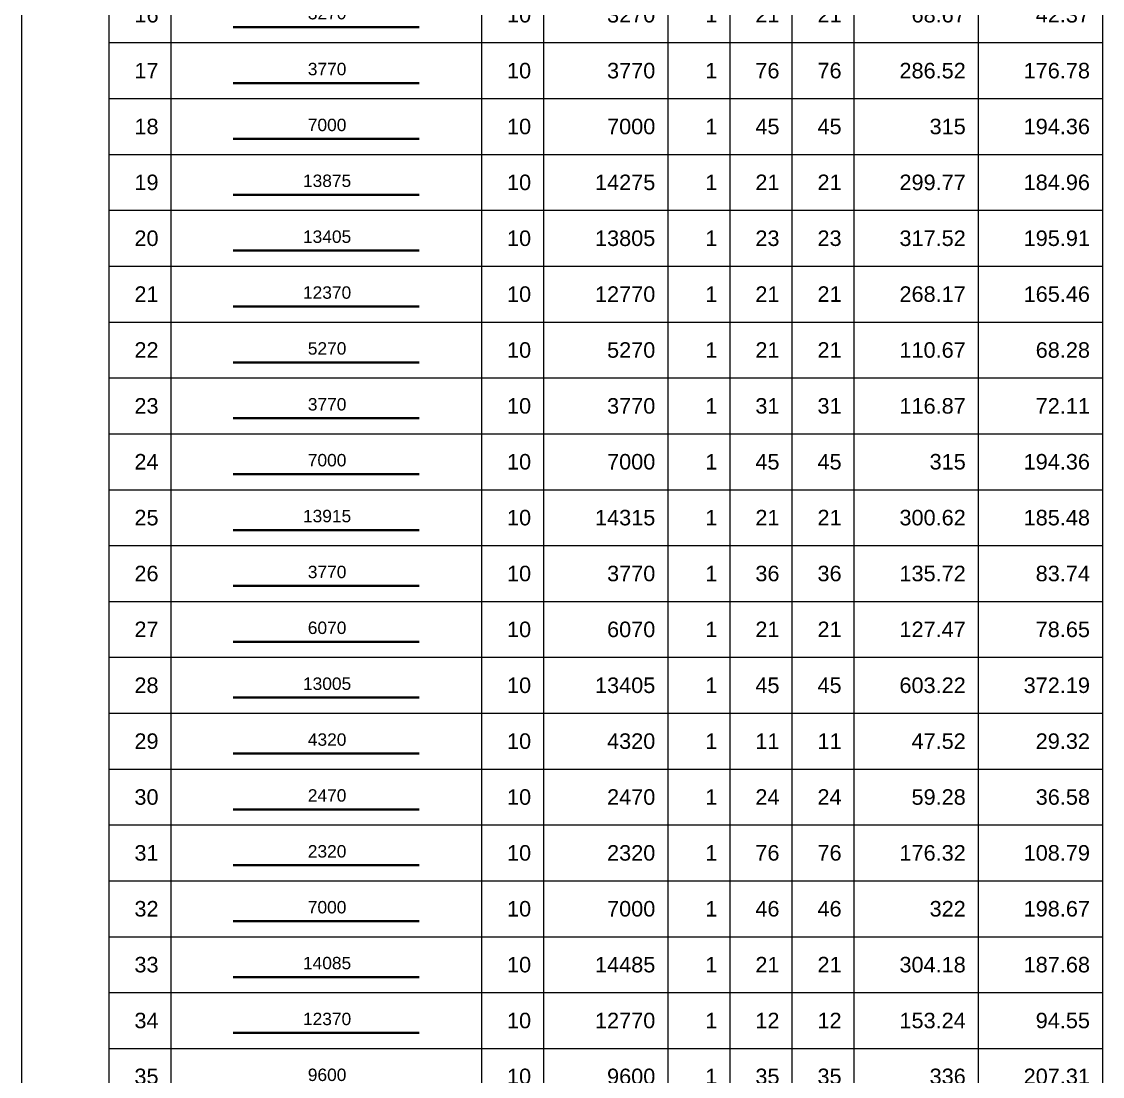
# Model space of a CAD drawing. Header units: millimetres. Extents: x -109376 to 505271, y -20580 to 113678.
# Drawn here: x -109376 to -91971, y 79770 to 96759 of the extents above; entities that cross this region are included whole.
import ezdxf
from ezdxf.enums import TextEntityAlignment as Align

# ---------------------------------------------------------------- set-up
doc = ezdxf.new("R2010")
doc.units = ezdxf.units.MM
for name, color, linetype, lineweight in [('NDC_S_REBAR', 4, 'Continuous', 35), ('NDC_S_VN TEXT', 7, 'Continuous', 20), ('NDC_Table', 3, 'Continuous', 20)]:
    doc.layers.add(name, color=color, linetype=linetype, lineweight=lineweight)
doc.styles.add('ARIAL', font='arial.ttf', dxfattribs={"width": 0.8})

# ---------------------------------------------------------------- blocks, each defined once
blk = doc.blocks.new('dang01')
at = {"layer": 'NDC_S_REBAR'}
blk.add_line((3405, -650), (6405, -650), dxfattribs=at)
at = {"layer": 'NDC_Table'}
for p, q in [((0, 0), (0, -900)), ((1405, 0), (1405, -900)), ((2405, 0), (2405, -900)), ((7405, 0), (7405, -900)), ((8405, 0), (8405, -900)), ((10405, 0), (10405, -900)), ((11405, 0), (11405, -900)), ((12405, 0), (12405, -900)), ((13405, 0), (13405, -900)), ((15405, 0), (15405, -900)), ((17405, 0), (17405, -900)), ((1405, -900), (17405, -900))]:
    blk.add_line(p, q, dxfattribs=at)
at = {"layer": 'NDC_S_VN TEXT', "style": 'ARIAL'}
for p in [(2205, -450), (8205, -450), (10205, -450), (11205, -450), (12205, -450), (13205, -450), (15205, -450), (17205, -450)]:
    blk.add_attdef('D03', text='', height=250, dxfattribs=at).set_placement(p, align=Align.MIDDLE_RIGHT)
blk.add_attdef('00000000', text='', height=200, dxfattribs=at).set_placement((4920, -425), align=Align.MIDDLE_CENTER)

msp = doc.modelspace()

# ---------------------------------------------------------------- block references
at = {"layer": 'NDC_Table'}
ref = msp.add_blockref('dang01', (-109375.9, 97319.9), dxfattribs=at)
ref.add_attrib('D03', '16', dxfattribs={"layer": 'NDC_S_VN TEXT', "height": 250, "style": 'ARIAL'}).set_placement((-107170.6, 96869.9), align=Align.MIDDLE_RIGHT)
ref.add_attrib('00000000', '3270', dxfattribs={"layer": 'NDC_S_VN TEXT', "height": 200, "style": 'ARIAL'}).set_placement((-104456.3, 96895.2), align=Align.MIDDLE_CENTER)
ref.add_attrib('D03', '10', dxfattribs={"layer": 'NDC_S_VN TEXT', "height": 250, "style": 'ARIAL'}).set_placement((-101170.6, 96869.9), align=Align.MIDDLE_RIGHT)
ref.add_attrib('D03', '3270', dxfattribs={"layer": 'NDC_S_VN TEXT', "height": 250, "style": 'ARIAL'}).set_placement((-99170.6, 96869.9), align=Align.MIDDLE_RIGHT)
ref.add_attrib('D03', '1', dxfattribs={"layer": 'NDC_S_VN TEXT', "height": 250, "style": 'ARIAL'}).set_placement((-98170.6, 96869.9), align=Align.MIDDLE_RIGHT)
ref.add_attrib('D03', '21', dxfattribs={"layer": 'NDC_S_VN TEXT', "height": 250, "style": 'ARIAL'}).set_placement((-97170.6, 96869.9), align=Align.MIDDLE_RIGHT)
ref.add_attrib('D03', '21', dxfattribs={"layer": 'NDC_S_VN TEXT', "height": 250, "style": 'ARIAL'}).set_placement((-96170.6, 96870.2), align=Align.MIDDLE_RIGHT)
ref.add_attrib('D03', '68.67', dxfattribs={"layer": 'NDC_S_VN TEXT', "height": 250, "style": 'ARIAL'}).set_placement((-94170.6, 96869.9), align=Align.MIDDLE_RIGHT)
ref.add_attrib('D03', '42.37', dxfattribs={"layer": 'NDC_S_VN TEXT', "height": 250, "style": 'ARIAL'}).set_placement((-92170.6, 96869.9), align=Align.MIDDLE_RIGHT)
ref = msp.add_blockref('dang01', (-109375.9, 96419.9), dxfattribs=at)
ref.add_attrib('D03', '17', dxfattribs={"layer": 'NDC_S_VN TEXT', "height": 250, "style": 'ARIAL'}).set_placement((-107170.6, 95969.9), align=Align.MIDDLE_RIGHT)
ref.add_attrib('00000000', '3770', dxfattribs={"layer": 'NDC_S_VN TEXT', "height": 200, "style": 'ARIAL'}).set_placement((-104456.3, 95995.2), align=Align.MIDDLE_CENTER)
ref.add_attrib('D03', '10', dxfattribs={"layer": 'NDC_S_VN TEXT', "height": 250, "style": 'ARIAL'}).set_placement((-101170.6, 95969.9), align=Align.MIDDLE_RIGHT)
ref.add_attrib('D03', '3770', dxfattribs={"layer": 'NDC_S_VN TEXT', "height": 250, "style": 'ARIAL'}).set_placement((-99170.6, 95969.9), align=Align.MIDDLE_RIGHT)
ref.add_attrib('D03', '1', dxfattribs={"layer": 'NDC_S_VN TEXT', "height": 250, "style": 'ARIAL'}).set_placement((-98170.6, 95969.9), align=Align.MIDDLE_RIGHT)
ref.add_attrib('D03', '76', dxfattribs={"layer": 'NDC_S_VN TEXT', "height": 250, "style": 'ARIAL'}).set_placement((-97170.6, 95969.9), align=Align.MIDDLE_RIGHT)
ref.add_attrib('D03', '76', dxfattribs={"layer": 'NDC_S_VN TEXT', "height": 250, "style": 'ARIAL'}).set_placement((-96170.6, 95970.2), align=Align.MIDDLE_RIGHT)
ref.add_attrib('D03', '286.52', dxfattribs={"layer": 'NDC_S_VN TEXT', "height": 250, "style": 'ARIAL'}).set_placement((-94170.6, 95969.9), align=Align.MIDDLE_RIGHT)
ref.add_attrib('D03', '176.78', dxfattribs={"layer": 'NDC_S_VN TEXT', "height": 250, "style": 'ARIAL'}).set_placement((-92170.6, 95969.9), align=Align.MIDDLE_RIGHT)
ref = msp.add_blockref('dang01', (-109375.9, 95519.9), dxfattribs=at)
ref.add_attrib('D03', '18', dxfattribs={"layer": 'NDC_S_VN TEXT', "height": 250, "style": 'ARIAL'}).set_placement((-107170.6, 95069.9), align=Align.MIDDLE_RIGHT)
ref.add_attrib('00000000', '7000', dxfattribs={"layer": 'NDC_S_VN TEXT', "height": 200, "style": 'ARIAL'}).set_placement((-104456.3, 95095.2), align=Align.MIDDLE_CENTER)
ref.add_attrib('D03', '10', dxfattribs={"layer": 'NDC_S_VN TEXT', "height": 250, "style": 'ARIAL'}).set_placement((-101170.6, 95069.9), align=Align.MIDDLE_RIGHT)
ref.add_attrib('D03', '7000', dxfattribs={"layer": 'NDC_S_VN TEXT', "height": 250, "style": 'ARIAL'}).set_placement((-99170.6, 95069.9), align=Align.MIDDLE_RIGHT)
ref.add_attrib('D03', '1', dxfattribs={"layer": 'NDC_S_VN TEXT', "height": 250, "style": 'ARIAL'}).set_placement((-98170.6, 95069.9), align=Align.MIDDLE_RIGHT)
ref.add_attrib('D03', '45', dxfattribs={"layer": 'NDC_S_VN TEXT', "height": 250, "style": 'ARIAL'}).set_placement((-97170.6, 95069.9), align=Align.MIDDLE_RIGHT)
ref.add_attrib('D03', '45', dxfattribs={"layer": 'NDC_S_VN TEXT', "height": 250, "style": 'ARIAL'}).set_placement((-96170.6, 95070.2), align=Align.MIDDLE_RIGHT)
ref.add_attrib('D03', '315', dxfattribs={"layer": 'NDC_S_VN TEXT', "height": 250, "style": 'ARIAL'}).set_placement((-94170.6, 95069.9), align=Align.MIDDLE_RIGHT)
ref.add_attrib('D03', '194.36', dxfattribs={"layer": 'NDC_S_VN TEXT', "height": 250, "style": 'ARIAL'}).set_placement((-92170.6, 95069.9), align=Align.MIDDLE_RIGHT)
ref = msp.add_blockref('dang01', (-109375.9, 94619.9), dxfattribs=at)
ref.add_attrib('D03', '19', dxfattribs={"layer": 'NDC_S_VN TEXT', "height": 250, "style": 'ARIAL'}).set_placement((-107170.6, 94169.9), align=Align.MIDDLE_RIGHT)
ref.add_attrib('00000000', '13875', dxfattribs={"layer": 'NDC_S_VN TEXT', "height": 200, "style": 'ARIAL'}).set_placement((-104456.3, 94195.2), align=Align.MIDDLE_CENTER)
ref.add_attrib('D03', '10', dxfattribs={"layer": 'NDC_S_VN TEXT', "height": 250, "style": 'ARIAL'}).set_placement((-101170.6, 94169.9), align=Align.MIDDLE_RIGHT)
ref.add_attrib('D03', '14275', dxfattribs={"layer": 'NDC_S_VN TEXT', "height": 250, "style": 'ARIAL'}).set_placement((-99170.6, 94169.9), align=Align.MIDDLE_RIGHT)
ref.add_attrib('D03', '1', dxfattribs={"layer": 'NDC_S_VN TEXT', "height": 250, "style": 'ARIAL'}).set_placement((-98170.6, 94169.9), align=Align.MIDDLE_RIGHT)
ref.add_attrib('D03', '21', dxfattribs={"layer": 'NDC_S_VN TEXT', "height": 250, "style": 'ARIAL'}).set_placement((-97170.6, 94169.9), align=Align.MIDDLE_RIGHT)
ref.add_attrib('D03', '21', dxfattribs={"layer": 'NDC_S_VN TEXT', "height": 250, "style": 'ARIAL'}).set_placement((-96170.6, 94170.2), align=Align.MIDDLE_RIGHT)
ref.add_attrib('D03', '299.77', dxfattribs={"layer": 'NDC_S_VN TEXT', "height": 250, "style": 'ARIAL'}).set_placement((-94170.6, 94169.9), align=Align.MIDDLE_RIGHT)
ref.add_attrib('D03', '184.96', dxfattribs={"layer": 'NDC_S_VN TEXT', "height": 250, "style": 'ARIAL'}).set_placement((-92170.6, 94169.9), align=Align.MIDDLE_RIGHT)
ref = msp.add_blockref('dang01', (-109375.9, 93719.9), dxfattribs=at)
ref.add_attrib('D03', '20', dxfattribs={"layer": 'NDC_S_VN TEXT', "height": 250, "style": 'ARIAL'}).set_placement((-107170.6, 93269.9), align=Align.MIDDLE_RIGHT)
ref.add_attrib('00000000', '13405', dxfattribs={"layer": 'NDC_S_VN TEXT', "height": 200, "style": 'ARIAL'}).set_placement((-104456.3, 93295.2), align=Align.MIDDLE_CENTER)
ref.add_attrib('D03', '10', dxfattribs={"layer": 'NDC_S_VN TEXT', "height": 250, "style": 'ARIAL'}).set_placement((-101170.6, 93269.9), align=Align.MIDDLE_RIGHT)
ref.add_attrib('D03', '13805', dxfattribs={"layer": 'NDC_S_VN TEXT', "height": 250, "style": 'ARIAL'}).set_placement((-99170.6, 93269.9), align=Align.MIDDLE_RIGHT)
ref.add_attrib('D03', '1', dxfattribs={"layer": 'NDC_S_VN TEXT', "height": 250, "style": 'ARIAL'}).set_placement((-98170.6, 93269.9), align=Align.MIDDLE_RIGHT)
ref.add_attrib('D03', '23', dxfattribs={"layer": 'NDC_S_VN TEXT', "height": 250, "style": 'ARIAL'}).set_placement((-97170.6, 93269.9), align=Align.MIDDLE_RIGHT)
ref.add_attrib('D03', '23', dxfattribs={"layer": 'NDC_S_VN TEXT', "height": 250, "style": 'ARIAL'}).set_placement((-96170.6, 93270.2), align=Align.MIDDLE_RIGHT)
ref.add_attrib('D03', '317.52', dxfattribs={"layer": 'NDC_S_VN TEXT', "height": 250, "style": 'ARIAL'}).set_placement((-94170.6, 93269.9), align=Align.MIDDLE_RIGHT)
ref.add_attrib('D03', '195.91', dxfattribs={"layer": 'NDC_S_VN TEXT', "height": 250, "style": 'ARIAL'}).set_placement((-92170.6, 93269.9), align=Align.MIDDLE_RIGHT)
ref = msp.add_blockref('dang01', (-109375.9, 92819.9), dxfattribs=at)
ref.add_attrib('D03', '21', dxfattribs={"layer": 'NDC_S_VN TEXT', "height": 250, "style": 'ARIAL'}).set_placement((-107170.6, 92369.9), align=Align.MIDDLE_RIGHT)
ref.add_attrib('00000000', '12370', dxfattribs={"layer": 'NDC_S_VN TEXT', "height": 200, "style": 'ARIAL'}).set_placement((-104456.3, 92395.2), align=Align.MIDDLE_CENTER)
ref.add_attrib('D03', '10', dxfattribs={"layer": 'NDC_S_VN TEXT', "height": 250, "style": 'ARIAL'}).set_placement((-101170.6, 92369.9), align=Align.MIDDLE_RIGHT)
ref.add_attrib('D03', '12770', dxfattribs={"layer": 'NDC_S_VN TEXT', "height": 250, "style": 'ARIAL'}).set_placement((-99170.6, 92369.9), align=Align.MIDDLE_RIGHT)
ref.add_attrib('D03', '1', dxfattribs={"layer": 'NDC_S_VN TEXT', "height": 250, "style": 'ARIAL'}).set_placement((-98170.6, 92369.9), align=Align.MIDDLE_RIGHT)
ref.add_attrib('D03', '21', dxfattribs={"layer": 'NDC_S_VN TEXT', "height": 250, "style": 'ARIAL'}).set_placement((-97170.6, 92369.9), align=Align.MIDDLE_RIGHT)
ref.add_attrib('D03', '21', dxfattribs={"layer": 'NDC_S_VN TEXT', "height": 250, "style": 'ARIAL'}).set_placement((-96170.6, 92370.2), align=Align.MIDDLE_RIGHT)
ref.add_attrib('D03', '268.17', dxfattribs={"layer": 'NDC_S_VN TEXT', "height": 250, "style": 'ARIAL'}).set_placement((-94170.6, 92369.9), align=Align.MIDDLE_RIGHT)
ref.add_attrib('D03', '165.46', dxfattribs={"layer": 'NDC_S_VN TEXT', "height": 250, "style": 'ARIAL'}).set_placement((-92170.6, 92369.9), align=Align.MIDDLE_RIGHT)
ref = msp.add_blockref('dang01', (-109375.9, 91919.9), dxfattribs=at)
ref.add_attrib('D03', '22', dxfattribs={"layer": 'NDC_S_VN TEXT', "height": 250, "style": 'ARIAL'}).set_placement((-107170.6, 91469.9), align=Align.MIDDLE_RIGHT)
ref.add_attrib('00000000', '5270', dxfattribs={"layer": 'NDC_S_VN TEXT', "height": 200, "style": 'ARIAL'}).set_placement((-104456.3, 91495.2), align=Align.MIDDLE_CENTER)
ref.add_attrib('D03', '10', dxfattribs={"layer": 'NDC_S_VN TEXT', "height": 250, "style": 'ARIAL'}).set_placement((-101170.6, 91469.9), align=Align.MIDDLE_RIGHT)
ref.add_attrib('D03', '5270', dxfattribs={"layer": 'NDC_S_VN TEXT', "height": 250, "style": 'ARIAL'}).set_placement((-99170.6, 91469.9), align=Align.MIDDLE_RIGHT)
ref.add_attrib('D03', '1', dxfattribs={"layer": 'NDC_S_VN TEXT', "height": 250, "style": 'ARIAL'}).set_placement((-98170.6, 91469.9), align=Align.MIDDLE_RIGHT)
ref.add_attrib('D03', '21', dxfattribs={"layer": 'NDC_S_VN TEXT', "height": 250, "style": 'ARIAL'}).set_placement((-97170.6, 91469.9), align=Align.MIDDLE_RIGHT)
ref.add_attrib('D03', '21', dxfattribs={"layer": 'NDC_S_VN TEXT', "height": 250, "style": 'ARIAL'}).set_placement((-96170.6, 91470.2), align=Align.MIDDLE_RIGHT)
ref.add_attrib('D03', '110.67', dxfattribs={"layer": 'NDC_S_VN TEXT', "height": 250, "style": 'ARIAL'}).set_placement((-94170.6, 91469.9), align=Align.MIDDLE_RIGHT)
ref.add_attrib('D03', '68.28', dxfattribs={"layer": 'NDC_S_VN TEXT', "height": 250, "style": 'ARIAL'}).set_placement((-92170.6, 91469.9), align=Align.MIDDLE_RIGHT)
ref = msp.add_blockref('dang01', (-109375.9, 91019.9), dxfattribs=at)
ref.add_attrib('D03', '23', dxfattribs={"layer": 'NDC_S_VN TEXT', "height": 250, "style": 'ARIAL'}).set_placement((-107170.6, 90569.9), align=Align.MIDDLE_RIGHT)
ref.add_attrib('00000000', '3770', dxfattribs={"layer": 'NDC_S_VN TEXT', "height": 200, "style": 'ARIAL'}).set_placement((-104456.3, 90595.2), align=Align.MIDDLE_CENTER)
ref.add_attrib('D03', '10', dxfattribs={"layer": 'NDC_S_VN TEXT', "height": 250, "style": 'ARIAL'}).set_placement((-101170.6, 90569.9), align=Align.MIDDLE_RIGHT)
ref.add_attrib('D03', '3770', dxfattribs={"layer": 'NDC_S_VN TEXT', "height": 250, "style": 'ARIAL'}).set_placement((-99170.6, 90569.9), align=Align.MIDDLE_RIGHT)
ref.add_attrib('D03', '1', dxfattribs={"layer": 'NDC_S_VN TEXT', "height": 250, "style": 'ARIAL'}).set_placement((-98170.6, 90569.9), align=Align.MIDDLE_RIGHT)
ref.add_attrib('D03', '31', dxfattribs={"layer": 'NDC_S_VN TEXT', "height": 250, "style": 'ARIAL'}).set_placement((-97170.6, 90569.9), align=Align.MIDDLE_RIGHT)
ref.add_attrib('D03', '31', dxfattribs={"layer": 'NDC_S_VN TEXT', "height": 250, "style": 'ARIAL'}).set_placement((-96170.6, 90570.2), align=Align.MIDDLE_RIGHT)
ref.add_attrib('D03', '116.87', dxfattribs={"layer": 'NDC_S_VN TEXT', "height": 250, "style": 'ARIAL'}).set_placement((-94170.6, 90569.9), align=Align.MIDDLE_RIGHT)
ref.add_attrib('D03', '72.11', dxfattribs={"layer": 'NDC_S_VN TEXT', "height": 250, "style": 'ARIAL'}).set_placement((-92170.6, 90569.9), align=Align.MIDDLE_RIGHT)
ref = msp.add_blockref('dang01', (-109375.9, 90119.9), dxfattribs=at)
ref.add_attrib('D03', '24', dxfattribs={"layer": 'NDC_S_VN TEXT', "height": 250, "style": 'ARIAL'}).set_placement((-107170.6, 89669.9), align=Align.MIDDLE_RIGHT)
ref.add_attrib('00000000', '7000', dxfattribs={"layer": 'NDC_S_VN TEXT', "height": 200, "style": 'ARIAL'}).set_placement((-104456.3, 89695.2), align=Align.MIDDLE_CENTER)
ref.add_attrib('D03', '10', dxfattribs={"layer": 'NDC_S_VN TEXT', "height": 250, "style": 'ARIAL'}).set_placement((-101170.6, 89669.9), align=Align.MIDDLE_RIGHT)
ref.add_attrib('D03', '7000', dxfattribs={"layer": 'NDC_S_VN TEXT', "height": 250, "style": 'ARIAL'}).set_placement((-99170.6, 89669.9), align=Align.MIDDLE_RIGHT)
ref.add_attrib('D03', '1', dxfattribs={"layer": 'NDC_S_VN TEXT', "height": 250, "style": 'ARIAL'}).set_placement((-98170.6, 89669.9), align=Align.MIDDLE_RIGHT)
ref.add_attrib('D03', '45', dxfattribs={"layer": 'NDC_S_VN TEXT', "height": 250, "style": 'ARIAL'}).set_placement((-97170.6, 89669.9), align=Align.MIDDLE_RIGHT)
ref.add_attrib('D03', '45', dxfattribs={"layer": 'NDC_S_VN TEXT', "height": 250, "style": 'ARIAL'}).set_placement((-96170.6, 89670.2), align=Align.MIDDLE_RIGHT)
ref.add_attrib('D03', '315', dxfattribs={"layer": 'NDC_S_VN TEXT', "height": 250, "style": 'ARIAL'}).set_placement((-94170.6, 89669.9), align=Align.MIDDLE_RIGHT)
ref.add_attrib('D03', '194.36', dxfattribs={"layer": 'NDC_S_VN TEXT', "height": 250, "style": 'ARIAL'}).set_placement((-92170.6, 89669.9), align=Align.MIDDLE_RIGHT)
ref = msp.add_blockref('dang01', (-109375.9, 89219.9), dxfattribs=at)
ref.add_attrib('D03', '25', dxfattribs={"layer": 'NDC_S_VN TEXT', "height": 250, "style": 'ARIAL'}).set_placement((-107170.6, 88769.9), align=Align.MIDDLE_RIGHT)
ref.add_attrib('00000000', '13915', dxfattribs={"layer": 'NDC_S_VN TEXT', "height": 200, "style": 'ARIAL'}).set_placement((-104456.3, 88795.2), align=Align.MIDDLE_CENTER)
ref.add_attrib('D03', '10', dxfattribs={"layer": 'NDC_S_VN TEXT', "height": 250, "style": 'ARIAL'}).set_placement((-101170.6, 88769.9), align=Align.MIDDLE_RIGHT)
ref.add_attrib('D03', '14315', dxfattribs={"layer": 'NDC_S_VN TEXT', "height": 250, "style": 'ARIAL'}).set_placement((-99170.6, 88769.9), align=Align.MIDDLE_RIGHT)
ref.add_attrib('D03', '1', dxfattribs={"layer": 'NDC_S_VN TEXT', "height": 250, "style": 'ARIAL'}).set_placement((-98170.6, 88769.9), align=Align.MIDDLE_RIGHT)
ref.add_attrib('D03', '21', dxfattribs={"layer": 'NDC_S_VN TEXT', "height": 250, "style": 'ARIAL'}).set_placement((-97170.6, 88769.9), align=Align.MIDDLE_RIGHT)
ref.add_attrib('D03', '21', dxfattribs={"layer": 'NDC_S_VN TEXT', "height": 250, "style": 'ARIAL'}).set_placement((-96170.6, 88770.2), align=Align.MIDDLE_RIGHT)
ref.add_attrib('D03', '300.62', dxfattribs={"layer": 'NDC_S_VN TEXT', "height": 250, "style": 'ARIAL'}).set_placement((-94170.6, 88769.9), align=Align.MIDDLE_RIGHT)
ref.add_attrib('D03', '185.48', dxfattribs={"layer": 'NDC_S_VN TEXT', "height": 250, "style": 'ARIAL'}).set_placement((-92170.6, 88769.9), align=Align.MIDDLE_RIGHT)
ref = msp.add_blockref('dang01', (-109375.9, 88319.9), dxfattribs=at)
ref.add_attrib('D03', '26', dxfattribs={"layer": 'NDC_S_VN TEXT', "height": 250, "style": 'ARIAL'}).set_placement((-107170.6, 87869.9), align=Align.MIDDLE_RIGHT)
ref.add_attrib('00000000', '3770', dxfattribs={"layer": 'NDC_S_VN TEXT', "height": 200, "style": 'ARIAL'}).set_placement((-104456.3, 87895.2), align=Align.MIDDLE_CENTER)
ref.add_attrib('D03', '10', dxfattribs={"layer": 'NDC_S_VN TEXT', "height": 250, "style": 'ARIAL'}).set_placement((-101170.6, 87869.9), align=Align.MIDDLE_RIGHT)
ref.add_attrib('D03', '3770', dxfattribs={"layer": 'NDC_S_VN TEXT', "height": 250, "style": 'ARIAL'}).set_placement((-99170.6, 87869.9), align=Align.MIDDLE_RIGHT)
ref.add_attrib('D03', '1', dxfattribs={"layer": 'NDC_S_VN TEXT', "height": 250, "style": 'ARIAL'}).set_placement((-98170.6, 87869.9), align=Align.MIDDLE_RIGHT)
ref.add_attrib('D03', '36', dxfattribs={"layer": 'NDC_S_VN TEXT', "height": 250, "style": 'ARIAL'}).set_placement((-97170.6, 87869.9), align=Align.MIDDLE_RIGHT)
ref.add_attrib('D03', '36', dxfattribs={"layer": 'NDC_S_VN TEXT', "height": 250, "style": 'ARIAL'}).set_placement((-96170.6, 87870.2), align=Align.MIDDLE_RIGHT)
ref.add_attrib('D03', '135.72', dxfattribs={"layer": 'NDC_S_VN TEXT', "height": 250, "style": 'ARIAL'}).set_placement((-94170.6, 87869.9), align=Align.MIDDLE_RIGHT)
ref.add_attrib('D03', '83.74', dxfattribs={"layer": 'NDC_S_VN TEXT', "height": 250, "style": 'ARIAL'}).set_placement((-92170.6, 87869.9), align=Align.MIDDLE_RIGHT)
ref = msp.add_blockref('dang01', (-109375.9, 87419.9), dxfattribs=at)
ref.add_attrib('D03', '27', dxfattribs={"layer": 'NDC_S_VN TEXT', "height": 250, "style": 'ARIAL'}).set_placement((-107170.6, 86969.9), align=Align.MIDDLE_RIGHT)
ref.add_attrib('00000000', '6070', dxfattribs={"layer": 'NDC_S_VN TEXT', "height": 200, "style": 'ARIAL'}).set_placement((-104456.3, 86995.2), align=Align.MIDDLE_CENTER)
ref.add_attrib('D03', '10', dxfattribs={"layer": 'NDC_S_VN TEXT', "height": 250, "style": 'ARIAL'}).set_placement((-101170.6, 86969.9), align=Align.MIDDLE_RIGHT)
ref.add_attrib('D03', '6070', dxfattribs={"layer": 'NDC_S_VN TEXT', "height": 250, "style": 'ARIAL'}).set_placement((-99170.6, 86969.9), align=Align.MIDDLE_RIGHT)
ref.add_attrib('D03', '1', dxfattribs={"layer": 'NDC_S_VN TEXT', "height": 250, "style": 'ARIAL'}).set_placement((-98170.6, 86969.9), align=Align.MIDDLE_RIGHT)
ref.add_attrib('D03', '21', dxfattribs={"layer": 'NDC_S_VN TEXT', "height": 250, "style": 'ARIAL'}).set_placement((-97170.6, 86969.9), align=Align.MIDDLE_RIGHT)
ref.add_attrib('D03', '21', dxfattribs={"layer": 'NDC_S_VN TEXT', "height": 250, "style": 'ARIAL'}).set_placement((-96170.6, 86970.2), align=Align.MIDDLE_RIGHT)
ref.add_attrib('D03', '127.47', dxfattribs={"layer": 'NDC_S_VN TEXT', "height": 250, "style": 'ARIAL'}).set_placement((-94170.6, 86969.9), align=Align.MIDDLE_RIGHT)
ref.add_attrib('D03', '78.65', dxfattribs={"layer": 'NDC_S_VN TEXT', "height": 250, "style": 'ARIAL'}).set_placement((-92170.6, 86969.9), align=Align.MIDDLE_RIGHT)
ref = msp.add_blockref('dang01', (-109375.9, 86519.9), dxfattribs=at)
ref.add_attrib('D03', '28', dxfattribs={"layer": 'NDC_S_VN TEXT', "height": 250, "style": 'ARIAL'}).set_placement((-107170.6, 86069.9), align=Align.MIDDLE_RIGHT)
ref.add_attrib('00000000', '13005', dxfattribs={"layer": 'NDC_S_VN TEXT', "height": 200, "style": 'ARIAL'}).set_placement((-104456.3, 86095.2), align=Align.MIDDLE_CENTER)
ref.add_attrib('D03', '10', dxfattribs={"layer": 'NDC_S_VN TEXT', "height": 250, "style": 'ARIAL'}).set_placement((-101170.6, 86069.9), align=Align.MIDDLE_RIGHT)
ref.add_attrib('D03', '13405', dxfattribs={"layer": 'NDC_S_VN TEXT', "height": 250, "style": 'ARIAL'}).set_placement((-99170.6, 86069.9), align=Align.MIDDLE_RIGHT)
ref.add_attrib('D03', '1', dxfattribs={"layer": 'NDC_S_VN TEXT', "height": 250, "style": 'ARIAL'}).set_placement((-98170.6, 86069.9), align=Align.MIDDLE_RIGHT)
ref.add_attrib('D03', '45', dxfattribs={"layer": 'NDC_S_VN TEXT', "height": 250, "style": 'ARIAL'}).set_placement((-97170.6, 86069.9), align=Align.MIDDLE_RIGHT)
ref.add_attrib('D03', '45', dxfattribs={"layer": 'NDC_S_VN TEXT', "height": 250, "style": 'ARIAL'}).set_placement((-96170.6, 86070.2), align=Align.MIDDLE_RIGHT)
ref.add_attrib('D03', '603.22', dxfattribs={"layer": 'NDC_S_VN TEXT', "height": 250, "style": 'ARIAL'}).set_placement((-94170.6, 86069.9), align=Align.MIDDLE_RIGHT)
ref.add_attrib('D03', '372.19', dxfattribs={"layer": 'NDC_S_VN TEXT', "height": 250, "style": 'ARIAL'}).set_placement((-92170.6, 86069.9), align=Align.MIDDLE_RIGHT)
ref = msp.add_blockref('dang01', (-109375.9, 85619.9), dxfattribs=at)
ref.add_attrib('D03', '29', dxfattribs={"layer": 'NDC_S_VN TEXT', "height": 250, "style": 'ARIAL'}).set_placement((-107170.6, 85169.9), align=Align.MIDDLE_RIGHT)
ref.add_attrib('00000000', '4320', dxfattribs={"layer": 'NDC_S_VN TEXT', "height": 200, "style": 'ARIAL'}).set_placement((-104456.3, 85195.2), align=Align.MIDDLE_CENTER)
ref.add_attrib('D03', '10', dxfattribs={"layer": 'NDC_S_VN TEXT', "height": 250, "style": 'ARIAL'}).set_placement((-101170.6, 85169.9), align=Align.MIDDLE_RIGHT)
ref.add_attrib('D03', '4320', dxfattribs={"layer": 'NDC_S_VN TEXT', "height": 250, "style": 'ARIAL'}).set_placement((-99170.6, 85169.9), align=Align.MIDDLE_RIGHT)
ref.add_attrib('D03', '1', dxfattribs={"layer": 'NDC_S_VN TEXT', "height": 250, "style": 'ARIAL'}).set_placement((-98170.6, 85169.9), align=Align.MIDDLE_RIGHT)
ref.add_attrib('D03', '11', dxfattribs={"layer": 'NDC_S_VN TEXT', "height": 250, "style": 'ARIAL'}).set_placement((-97170.6, 85169.9), align=Align.MIDDLE_RIGHT)
ref.add_attrib('D03', '11', dxfattribs={"layer": 'NDC_S_VN TEXT', "height": 250, "style": 'ARIAL'}).set_placement((-96170.6, 85170.2), align=Align.MIDDLE_RIGHT)
ref.add_attrib('D03', '47.52', dxfattribs={"layer": 'NDC_S_VN TEXT', "height": 250, "style": 'ARIAL'}).set_placement((-94170.6, 85169.9), align=Align.MIDDLE_RIGHT)
ref.add_attrib('D03', '29.32', dxfattribs={"layer": 'NDC_S_VN TEXT', "height": 250, "style": 'ARIAL'}).set_placement((-92170.6, 85169.9), align=Align.MIDDLE_RIGHT)
ref = msp.add_blockref('dang01', (-109375.9, 84719.9), dxfattribs=at)
ref.add_attrib('D03', '30', dxfattribs={"layer": 'NDC_S_VN TEXT', "height": 250, "style": 'ARIAL'}).set_placement((-107170.6, 84269.9), align=Align.MIDDLE_RIGHT)
ref.add_attrib('00000000', '2470', dxfattribs={"layer": 'NDC_S_VN TEXT', "height": 200, "style": 'ARIAL'}).set_placement((-104456.3, 84295.2), align=Align.MIDDLE_CENTER)
ref.add_attrib('D03', '10', dxfattribs={"layer": 'NDC_S_VN TEXT', "height": 250, "style": 'ARIAL'}).set_placement((-101170.6, 84269.9), align=Align.MIDDLE_RIGHT)
ref.add_attrib('D03', '2470', dxfattribs={"layer": 'NDC_S_VN TEXT', "height": 250, "style": 'ARIAL'}).set_placement((-99170.6, 84269.9), align=Align.MIDDLE_RIGHT)
ref.add_attrib('D03', '1', dxfattribs={"layer": 'NDC_S_VN TEXT', "height": 250, "style": 'ARIAL'}).set_placement((-98170.6, 84269.9), align=Align.MIDDLE_RIGHT)
ref.add_attrib('D03', '24', dxfattribs={"layer": 'NDC_S_VN TEXT', "height": 250, "style": 'ARIAL'}).set_placement((-97170.6, 84269.9), align=Align.MIDDLE_RIGHT)
ref.add_attrib('D03', '24', dxfattribs={"layer": 'NDC_S_VN TEXT', "height": 250, "style": 'ARIAL'}).set_placement((-96170.6, 84270.2), align=Align.MIDDLE_RIGHT)
ref.add_attrib('D03', '59.28', dxfattribs={"layer": 'NDC_S_VN TEXT', "height": 250, "style": 'ARIAL'}).set_placement((-94170.6, 84269.9), align=Align.MIDDLE_RIGHT)
ref.add_attrib('D03', '36.58', dxfattribs={"layer": 'NDC_S_VN TEXT', "height": 250, "style": 'ARIAL'}).set_placement((-92170.6, 84269.9), align=Align.MIDDLE_RIGHT)
ref = msp.add_blockref('dang01', (-109375.9, 83819.9), dxfattribs=at)
ref.add_attrib('D03', '31', dxfattribs={"layer": 'NDC_S_VN TEXT', "height": 250, "style": 'ARIAL'}).set_placement((-107170.6, 83369.9), align=Align.MIDDLE_RIGHT)
ref.add_attrib('00000000', '2320', dxfattribs={"layer": 'NDC_S_VN TEXT', "height": 200, "style": 'ARIAL'}).set_placement((-104456.3, 83395.2), align=Align.MIDDLE_CENTER)
ref.add_attrib('D03', '10', dxfattribs={"layer": 'NDC_S_VN TEXT', "height": 250, "style": 'ARIAL'}).set_placement((-101170.6, 83369.9), align=Align.MIDDLE_RIGHT)
ref.add_attrib('D03', '2320', dxfattribs={"layer": 'NDC_S_VN TEXT', "height": 250, "style": 'ARIAL'}).set_placement((-99170.6, 83369.9), align=Align.MIDDLE_RIGHT)
ref.add_attrib('D03', '1', dxfattribs={"layer": 'NDC_S_VN TEXT', "height": 250, "style": 'ARIAL'}).set_placement((-98170.6, 83369.9), align=Align.MIDDLE_RIGHT)
ref.add_attrib('D03', '76', dxfattribs={"layer": 'NDC_S_VN TEXT', "height": 250, "style": 'ARIAL'}).set_placement((-97170.6, 83369.9), align=Align.MIDDLE_RIGHT)
ref.add_attrib('D03', '76', dxfattribs={"layer": 'NDC_S_VN TEXT', "height": 250, "style": 'ARIAL'}).set_placement((-96170.6, 83370.2), align=Align.MIDDLE_RIGHT)
ref.add_attrib('D03', '176.32', dxfattribs={"layer": 'NDC_S_VN TEXT', "height": 250, "style": 'ARIAL'}).set_placement((-94170.6, 83369.9), align=Align.MIDDLE_RIGHT)
ref.add_attrib('D03', '108.79', dxfattribs={"layer": 'NDC_S_VN TEXT', "height": 250, "style": 'ARIAL'}).set_placement((-92170.6, 83369.9), align=Align.MIDDLE_RIGHT)
ref = msp.add_blockref('dang01', (-109375.9, 82919.9), dxfattribs=at)
ref.add_attrib('D03', '32', dxfattribs={"layer": 'NDC_S_VN TEXT', "height": 250, "style": 'ARIAL'}).set_placement((-107170.6, 82469.9), align=Align.MIDDLE_RIGHT)
ref.add_attrib('00000000', '7000', dxfattribs={"layer": 'NDC_S_VN TEXT', "height": 200, "style": 'ARIAL'}).set_placement((-104456.3, 82495.2), align=Align.MIDDLE_CENTER)
ref.add_attrib('D03', '10', dxfattribs={"layer": 'NDC_S_VN TEXT', "height": 250, "style": 'ARIAL'}).set_placement((-101170.6, 82469.9), align=Align.MIDDLE_RIGHT)
ref.add_attrib('D03', '7000', dxfattribs={"layer": 'NDC_S_VN TEXT', "height": 250, "style": 'ARIAL'}).set_placement((-99170.6, 82469.9), align=Align.MIDDLE_RIGHT)
ref.add_attrib('D03', '1', dxfattribs={"layer": 'NDC_S_VN TEXT', "height": 250, "style": 'ARIAL'}).set_placement((-98170.6, 82469.9), align=Align.MIDDLE_RIGHT)
ref.add_attrib('D03', '46', dxfattribs={"layer": 'NDC_S_VN TEXT', "height": 250, "style": 'ARIAL'}).set_placement((-97170.6, 82469.9), align=Align.MIDDLE_RIGHT)
ref.add_attrib('D03', '46', dxfattribs={"layer": 'NDC_S_VN TEXT', "height": 250, "style": 'ARIAL'}).set_placement((-96170.6, 82470.2), align=Align.MIDDLE_RIGHT)
ref.add_attrib('D03', '322', dxfattribs={"layer": 'NDC_S_VN TEXT', "height": 250, "style": 'ARIAL'}).set_placement((-94170.6, 82469.9), align=Align.MIDDLE_RIGHT)
ref.add_attrib('D03', '198.67', dxfattribs={"layer": 'NDC_S_VN TEXT', "height": 250, "style": 'ARIAL'}).set_placement((-92170.6, 82469.9), align=Align.MIDDLE_RIGHT)
ref = msp.add_blockref('dang01', (-109375.9, 82019.9), dxfattribs=at)
ref.add_attrib('D03', '33', dxfattribs={"layer": 'NDC_S_VN TEXT', "height": 250, "style": 'ARIAL'}).set_placement((-107170.6, 81569.9), align=Align.MIDDLE_RIGHT)
ref.add_attrib('00000000', '14085', dxfattribs={"layer": 'NDC_S_VN TEXT', "height": 200, "style": 'ARIAL'}).set_placement((-104456.3, 81595.2), align=Align.MIDDLE_CENTER)
ref.add_attrib('D03', '10', dxfattribs={"layer": 'NDC_S_VN TEXT', "height": 250, "style": 'ARIAL'}).set_placement((-101170.6, 81569.9), align=Align.MIDDLE_RIGHT)
ref.add_attrib('D03', '14485', dxfattribs={"layer": 'NDC_S_VN TEXT', "height": 250, "style": 'ARIAL'}).set_placement((-99170.6, 81569.9), align=Align.MIDDLE_RIGHT)
ref.add_attrib('D03', '1', dxfattribs={"layer": 'NDC_S_VN TEXT', "height": 250, "style": 'ARIAL'}).set_placement((-98170.6, 81569.9), align=Align.MIDDLE_RIGHT)
ref.add_attrib('D03', '21', dxfattribs={"layer": 'NDC_S_VN TEXT', "height": 250, "style": 'ARIAL'}).set_placement((-97170.6, 81569.9), align=Align.MIDDLE_RIGHT)
ref.add_attrib('D03', '21', dxfattribs={"layer": 'NDC_S_VN TEXT', "height": 250, "style": 'ARIAL'}).set_placement((-96170.6, 81570.2), align=Align.MIDDLE_RIGHT)
ref.add_attrib('D03', '304.18', dxfattribs={"layer": 'NDC_S_VN TEXT', "height": 250, "style": 'ARIAL'}).set_placement((-94170.6, 81569.9), align=Align.MIDDLE_RIGHT)
ref.add_attrib('D03', '187.68', dxfattribs={"layer": 'NDC_S_VN TEXT', "height": 250, "style": 'ARIAL'}).set_placement((-92170.6, 81569.9), align=Align.MIDDLE_RIGHT)
ref = msp.add_blockref('dang01', (-109375.9, 81119.9), dxfattribs=at)
ref.add_attrib('D03', '34', dxfattribs={"layer": 'NDC_S_VN TEXT', "height": 250, "style": 'ARIAL'}).set_placement((-107170.6, 80669.9), align=Align.MIDDLE_RIGHT)
ref.add_attrib('00000000', '12370', dxfattribs={"layer": 'NDC_S_VN TEXT', "height": 200, "style": 'ARIAL'}).set_placement((-104456.3, 80695.2), align=Align.MIDDLE_CENTER)
ref.add_attrib('D03', '10', dxfattribs={"layer": 'NDC_S_VN TEXT', "height": 250, "style": 'ARIAL'}).set_placement((-101170.6, 80669.9), align=Align.MIDDLE_RIGHT)
ref.add_attrib('D03', '12770', dxfattribs={"layer": 'NDC_S_VN TEXT', "height": 250, "style": 'ARIAL'}).set_placement((-99170.6, 80669.9), align=Align.MIDDLE_RIGHT)
ref.add_attrib('D03', '1', dxfattribs={"layer": 'NDC_S_VN TEXT', "height": 250, "style": 'ARIAL'}).set_placement((-98170.6, 80669.9), align=Align.MIDDLE_RIGHT)
ref.add_attrib('D03', '12', dxfattribs={"layer": 'NDC_S_VN TEXT', "height": 250, "style": 'ARIAL'}).set_placement((-97170.6, 80669.9), align=Align.MIDDLE_RIGHT)
ref.add_attrib('D03', '12', dxfattribs={"layer": 'NDC_S_VN TEXT', "height": 250, "style": 'ARIAL'}).set_placement((-96170.6, 80670.2), align=Align.MIDDLE_RIGHT)
ref.add_attrib('D03', '153.24', dxfattribs={"layer": 'NDC_S_VN TEXT', "height": 250, "style": 'ARIAL'}).set_placement((-94170.6, 80669.9), align=Align.MIDDLE_RIGHT)
ref.add_attrib('D03', '94.55', dxfattribs={"layer": 'NDC_S_VN TEXT', "height": 250, "style": 'ARIAL'}).set_placement((-92170.6, 80669.9), align=Align.MIDDLE_RIGHT)
ref = msp.add_blockref('dang01', (-109375.9, 80219.9), dxfattribs=at)
ref.add_attrib('D03', '35', dxfattribs={"layer": 'NDC_S_VN TEXT', "height": 250, "style": 'ARIAL'}).set_placement((-107170.6, 79769.9), align=Align.MIDDLE_RIGHT)
ref.add_attrib('00000000', '9600', dxfattribs={"layer": 'NDC_S_VN TEXT', "height": 200, "style": 'ARIAL'}).set_placement((-104456.3, 79795.2), align=Align.MIDDLE_CENTER)
ref.add_attrib('D03', '10', dxfattribs={"layer": 'NDC_S_VN TEXT', "height": 250, "style": 'ARIAL'}).set_placement((-101170.6, 79769.9), align=Align.MIDDLE_RIGHT)
ref.add_attrib('D03', '9600', dxfattribs={"layer": 'NDC_S_VN TEXT', "height": 250, "style": 'ARIAL'}).set_placement((-99170.6, 79769.9), align=Align.MIDDLE_RIGHT)
ref.add_attrib('D03', '1', dxfattribs={"layer": 'NDC_S_VN TEXT', "height": 250, "style": 'ARIAL'}).set_placement((-98170.6, 79769.9), align=Align.MIDDLE_RIGHT)
ref.add_attrib('D03', '35', dxfattribs={"layer": 'NDC_S_VN TEXT', "height": 250, "style": 'ARIAL'}).set_placement((-97170.6, 79769.9), align=Align.MIDDLE_RIGHT)
ref.add_attrib('D03', '35', dxfattribs={"layer": 'NDC_S_VN TEXT', "height": 250, "style": 'ARIAL'}).set_placement((-96170.6, 79770.2), align=Align.MIDDLE_RIGHT)
ref.add_attrib('D03', '336', dxfattribs={"layer": 'NDC_S_VN TEXT', "height": 250, "style": 'ARIAL'}).set_placement((-94170.6, 79769.9), align=Align.MIDDLE_RIGHT)
ref.add_attrib('D03', '207.31', dxfattribs={"layer": 'NDC_S_VN TEXT', "height": 250, "style": 'ARIAL'}).set_placement((-92170.6, 79769.9), align=Align.MIDDLE_RIGHT)

doc.saveas('drawing.dxf')
